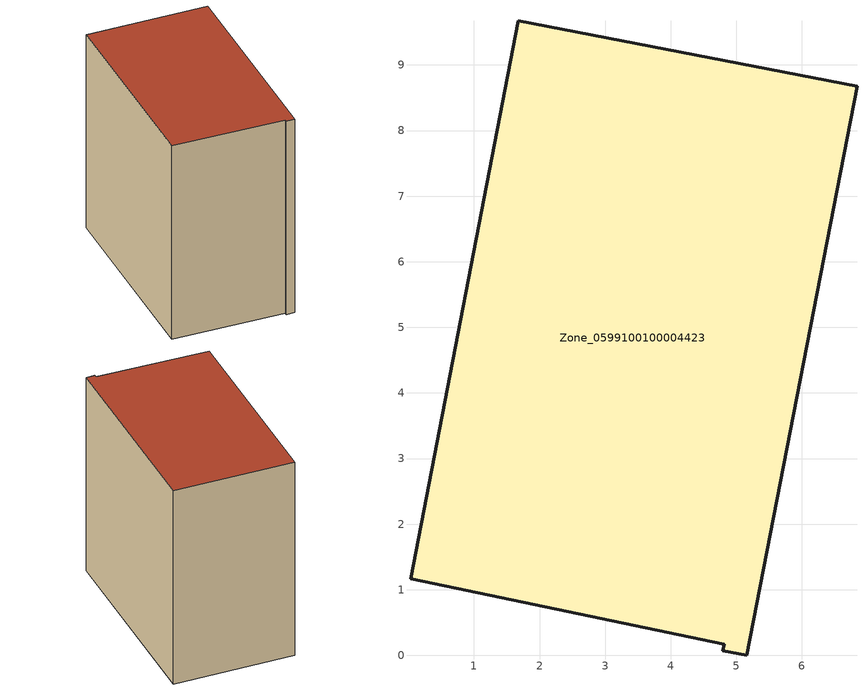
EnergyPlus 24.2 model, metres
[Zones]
Zone_0599100100004423
 floor ground (C_G): 4.79,0.07 4.81,0.17 0.03,1.17 1.68,9.68 6.84,8.68 5.16,0 z0
 wall outside (C_F): 5.16,0 6.84,8.68 1.68,9.68 0.03,1.17 4.81,0.17 4.79,0.07 5.16,0 z0:9.23
 roof outside (C_R): 4.81,0.17 4.79,0.07 5.16,0 6.84,8.68 1.68,9.68 0.03,1.17 z9.23
[BUILDING]
Pand.0599100100004423: North Axis=0; Terrain=City; Loads Convergence Tolerance Value=0.04; Temperature Convergence Tolerance Value=0.4; Solar Distribution=FullExterior; Maximum Number of Warmup Days=25; Minimum Number of Warmup Days=1
[Site:Location]
Rotterdam.The.Hague.AP_ZH_NLD Design_Conditions: Latitude=51.96; Longitude=4.45; Time Zone=1; Elevation=-4.5
[SITE:GROUNDTEMPERATURE:BUILDINGSURFACE]
18, 18, 18, 18, 18, 18, 18, 18, 18, 18, 18, 18
[MATERIAL] Thermal Absorptance=0.9; Solar Absorptance=0.7; Visible Absorptance=0.7
Name | Roughness | Thickness | Conductivity | Density | Specific Heat
G.TI.2006-2014 | MediumSmooth | 0.15 | 0.06 | 540 | 1210
F.TI.2006-2014 | Rough | 0.3 | 0.12 | 1920 | 840
R.TI.2006-2014 | MediumRough | 0.2 | 0.08 | 1500 | 1000
[CONSTRUCTION]
C_G: G.TI.2006-2014
C_F: F.TI.2006-2014
C_R: R.TI.2006-2014
[ZONE]
Zone_0599100100004423: Type=1; Multiplier=1; Ceiling Height=Autocalculate; Volume=Autocalculate; Floor Area=autocalculate; Part of Total Floor Area=Yes
[ZONEINFILTRATION:DESIGNFLOWRATE]
Infil_Zone_0599100100004423: Zone or ZoneList or Space or SpaceList=Zone_0599100100004423; Schedule=AlwaysOn; Design Flow Rate Calculation Method=Flow/Area; Flow Rate per Floor Area=0.0015; Constant Term Coefficient=1; Temperature Term Coefficient=0; Velocity Term Coefficient=0; Velocity Squared Term Coefficient=0
[HVACTEMPLATE:ZONE:IDEALLOADSAIRSYSTEM]
Zone_0599100100004423: Maximum Heating Supply Air Temperature=50; Minimum Cooling Supply Air Temperature=13; Maximum Heating Supply Air Humidity Ratio=0.0156; Minimum Cooling Supply Air Humidity Ratio=0.0077; Heating Limit=NoLimit; Cooling Limit=NoLimit; Dehumidification Control Type=ConstantSensibleHeatRatio; Cooling Sensible Heat Ratio=0.7; Dehumidification Setpoint=60; Humidification Control Type=None; Humidification Setpoint=30; Outdoor Air Method=None; Outdoor Air Flow Rate per Person=0.00944; Outdoor Air Flow Rate per Zone Floor Area=0; Outdoor Air Flow Rate per Zone=0; Demand Controlled Ventilation Type=None; Outdoor Air Economizer Type=NoEconomizer; Heat Recovery Type=None; Sensible Heat Recovery Effectiveness=0.7; Latent Heat Recovery Effectiveness=0.65
[ZONECONTROL:THERMOSTAT]
ThermostatControl_Zone_0599100100004423: Zone or ZoneList=Zone_0599100100004423; Control Type Schedule=DualSetpointControlType; Control 1=Thermostat_Zone_0599100100004423; Temperature Difference Between Cutout And Setpoint=0
[THERMOSTATSETPOINT:DUALSETPOINT]
Thermostat_Zone_0599100100004423: Heating Setpoint Temperature Schedule=HeatingSetpoint_Zone_0599100100004423; Cooling Setpoint Temperature Schedule=CoolingSetpoint_Zone_0599100100004423
[SCHEDULE:COMPACT]
HeatingSetpoint_Zone_0599100100004423: Through: 12/31, For: AllDays, Until: 24:00, 21
CoolingSetpoint_Zone_0599100100004423: Through: 12/31, For: AllDays, Until: 24:00, 24
DualSetpointControlType: Through: 12/31, For: AllDays, Until: 24:00, 4
AlwaysOn: Through: 12/31, For: AllDays, Until: 24:00, 1
